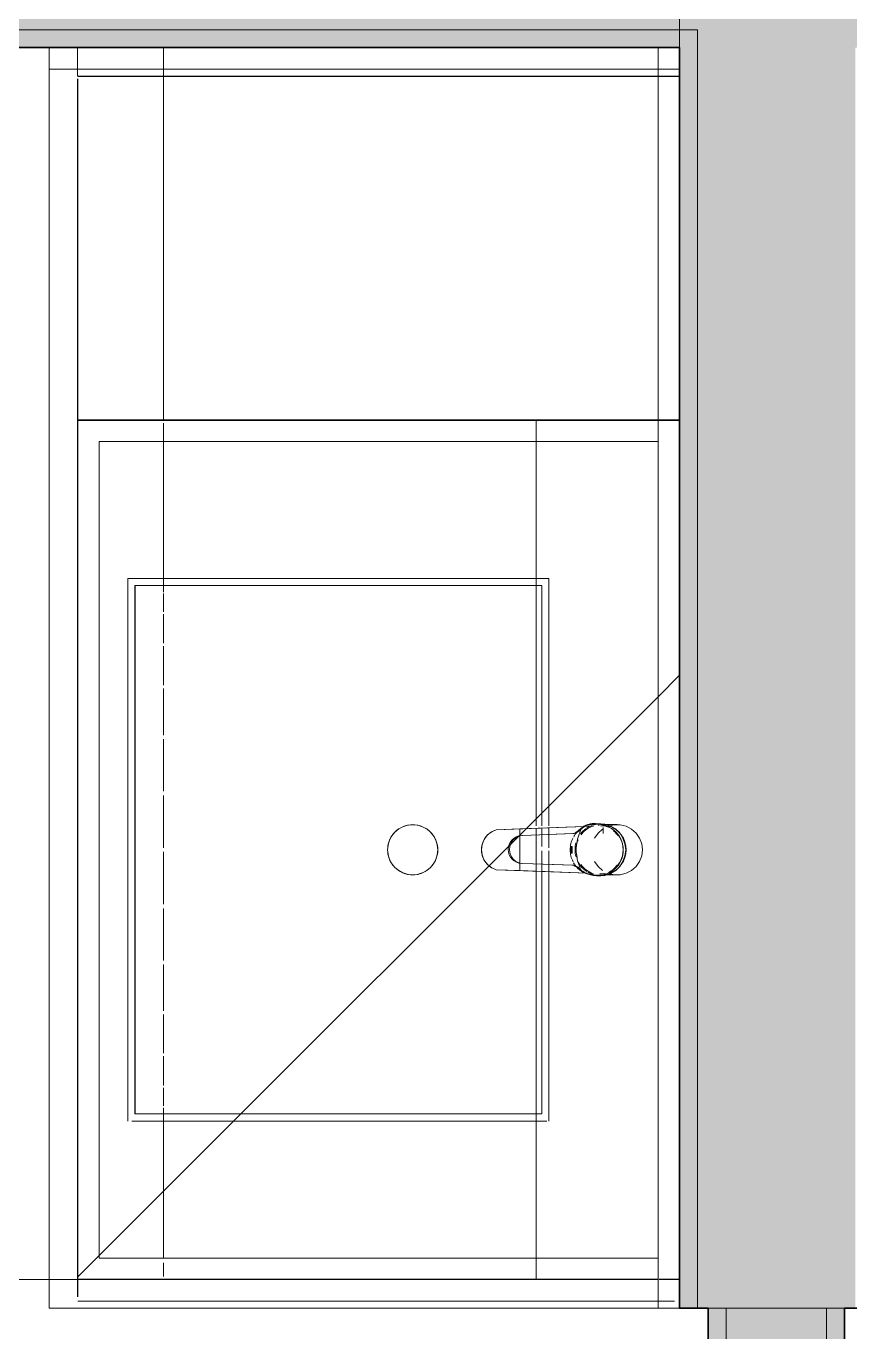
# Model space of a CAD drawing. Header units: inches. Extents: x 6 to 8416, y -388 to 6104.
# Drawn here: x 5798.37 to 5827.1, y 87.11 to 132.69 of the extents above; entities that cross this region are included whole.
import ezdxf

# ---------------------------------------------------------------- set-up
doc = ezdxf.new("R2010")
doc.units = ezdxf.units.IN
doc.header["$MEASUREMENT"] = 0
doc.linetypes.add('Hidden 1_16_', pattern=[36, 24, -12])
doc.linetypes.add('Hidden 3_16_', pattern=[13.5, 9, -4.5])
for name, color, linetype, lineweight in [('A-GENM', 13, 'Continuous', 18), ('A-ROOM', 32, 'Continuous', 13), ('A-WALL', 113, 'Continuous', 25), ('A-WALL-PATT', 111, 'Continuous', 35), ('I-WALL', 2, 'Continuous', 25), ('P-SANR-FIXT', 6, 'Continuous', 18), ('Q-CASE', 31, 'Continuous', 18)]:
    doc.layers.add(name, color=color, linetype=linetype, lineweight=lineweight)
pattern_1 = [(135, (107.673, -1693.875), (-16.97056, -16.97056), [])]

# ---------------------------------------------------------------- blocks, each defined once
blk = doc.blocks.new('GM BA Vanity-Single - Single Door _ Drawer-Lav Cab _ Apron-ICC ADA-AM - 12_ Drawer_30_ Lav Cab - Forward-V1137-LEVEL 3 - PLAN Copy 1 Copy 1')
at = {"layer": 'A-GENM'}
for p, q in [((0.75, 0), (0, 0)), ((0, 0), (0, -22)), ((0, -0.75), (0, 0)), ((0, 0), (0.75, 0)), ((44, 0), (0, 0)), ((0, 0), (0, -0.75)), ((0, -0.75), (0, 0)), ((0, 0), (0.75, 0)), ((0.75, 0), (0, 0)), ((0, 0), (0, -0.75)), ((0, 0), (0.75, 0)), ((0, -0.75), (0, 0)), ((0.75, -22), (0.75, 0)), ((0.75, 0), (0.75, -0.75)), ((0.75, 0), (44, 0)), ((44, 0), (0.75, 0)), ((0.75, 0), (44, 0)), ((44, -0.75), (44, 0)), ((44, 0), (44, -0.75)), ((44, -0.75), (44, 0)), ((44, 0), (44, -0.75)), ((0, -22), (0, -0.75)), ((0, -0.75), (44, -0.75)), ((0.75, -0.75), (0, -0.75)), ((0, -0.75), (0, -22)), ((0, -22), (0, -0.75)), ((0.75, -0.75), (0.75, -22)), ((44, -0.75), (0.75, -0.75)), ((44, -22), (44, -0.75)), ((44, -0.75), (44, -22)), ((18.781, -4.813), (27.164, -4.813)), ((18.781, -19), (18.781, -4.813)), ((27.164, -4.813), (18.781, -4.813)), ((18.781, -4.813), (18.781, -19)), ((27.246, -4.813), (27.475, -4.813)), ((27.475, -4.813), (27.246, -4.813)), ((27.475, -4.813), (27.886, -4.813)), ((27.886, -4.813), (27.475, -4.813)), ((28.031, -4.813), (28.499, -4.813)), ((28.499, -4.813), (28.031, -4.813)), ((28.499, -4.813), (28.754, -4.813)), ((28.754, -4.813), (28.499, -4.813)), ((28.754, -4.813), (37.219, -4.813)), ((37.219, -4.813), (28.754, -4.813)), ((37.219, -4.813), (37.219, -19)), ((37.219, -19), (37.219, -4.813)), ((37.219, -19), (18.781, -19)), ((18.781, -19), (37.219, -19)), ((0, -22), (0.75, -22)), ((0.75, -22), (0, -22)), ((0, -22), (0.75, -22)), ((0.75, -22), (0, -22)), ((0.75, -22), (44, -22)), ((44, -22), (0.75, -22))]:
    blk.add_line(p, q, dxfattribs=at)
blk = doc.blocks.new('CW BA Var LW - Double Doors _ Apron - AM - W x H x 21_ D - 5 1_2_ Apron-V1163-LEVEL 3 - PLAN Copy 1 Copy 1')
at = {"layer": 'Q-CASE', "lineweight": 9}
h = blk.add_hatch(dxfattribs=at)
h.set_pattern_fill('FP_78', color=256, style=0, pattern_type=2)
h.set_pattern_definition(pattern_1)
h.paths.add_polyline_path([(18.738, -0.191), (18.738, 0), (-11.262, 0), (-11.262, -21), (18.738, -21), (18.738, -0.71)])
h.paths.add_polyline_path([(17.988, -1.242), (17.988, -20.25), (-10.512, -20.25), (-10.512, -0.75), (17.988, -0.75)])
h = blk.add_hatch(dxfattribs=at)
h.set_pattern_fill('FP_78', color=256, style=0, pattern_type=2)
h.set_pattern_definition(pattern_1)
h.paths.add_polyline_path([(17.988, -0.75), (-10.512, -0.75), (-10.512, -20.25), (17.988, -20.25), (17.988, -1.242)])
for p, q in [((-11.262, 0), (-11.262, -0.75)), ((-11.262, -0.75), (-11.262, 0)), ((-11.262, 0), (18.738, 0)), ((18.738, 0), (-11.262, 0)), ((18.738, 0), (18.738, -0.71)), ((18.738, -0.71), (18.738, 0)), ((-11.262, 0), (-11.262, -0.75)), ((-11.262, -0.75), (-11.262, 0)), ((-11.262, 0), (18.738, 0)), ((18.738, 0), (-11.262, 0)), ((18.738, 0), (18.738, -0.71)), ((18.738, -0.71), (18.738, 0)), ((-11.262, -0.75), (-11.262, -21)), ((-11.262, -21), (-11.262, -0.75)), ((-11.262, -0.75), (-11.262, -18)), ((-11.262, -18), (-11.262, -0.75)), ((-10.512, -0.75), (17.988, -0.75)), ((-10.512, -20.25), (-10.512, -0.75)), ((17.988, -0.75), (-10.512, -0.75)), ((-10.512, -0.75), (-10.512, -20.25)), ((17.988, -0.75), (17.988, -20.25)), ((17.988, -20.25), (17.988, -0.75)), ((18.738, -0.75), (18.738, -21)), ((18.738, -21), (18.738, -0.75)), ((18.738, -0.75), (18.738, -18)), ((18.738, -18), (18.738, -0.75)), ((-5.709, -18), (-11.151, -18)), ((-5.709, -18), (-11.151, -18)), ((-5.481, -18), (-5.709, -18)), ((-5.481, -18), (-5.709, -18)), ((-5.25, -18), (-5.465, -18)), ((-5.25, -18), (-5.465, -18)), ((-4.568, -18), (-5.202, -18)), ((-4.568, -18), (-5.202, -18)), ((-3.47, -18), (-4.491, -18)), ((-3.47, -18), (-4.491, -18)), ((-2.01, -18), (-3.367, -18)), ((-2.01, -18), (-3.367, -18)), ((-0.262, -18), (-1.887, -18)), ((-0.262, -18), (-1.887, -18)), ((1.686, -18), (-0.125, -18)), ((1.686, -18), (-0.125, -18)), ((3.664, -18), (1.838, -18)), ((3.664, -18), (1.838, -18)), ((5.638, -18), (3.811, -18)), ((5.638, -18), (3.811, -18)), ((7.6, -18), (5.789, -18)), ((7.6, -18), (5.789, -18)), ((9.362, -18), (7.738, -18)), ((9.362, -18), (7.738, -18)), ((10.842, -18), (9.486, -18)), ((10.842, -18), (9.486, -18)), ((11.966, -18), (10.945, -18)), ((11.966, -18), (10.945, -18)), ((12.677, -18), (12.044, -18)), ((12.677, -18), (12.044, -18)), ((12.94, -18), (12.743, -18)), ((12.94, -18), (12.743, -18)), ((13.185, -18), (12.956, -18)), ((13.185, -18), (12.956, -18)), ((17.988, -18), (13.185, -18)), ((17.988, -18), (13.185, -18)), ((18.627, -18), (18.16, -18)), ((18.627, -18), (18.16, -18)), ((17.988, -20.25), (-10.512, -20.25)), ((-10.512, -20.25), (17.988, -20.25)), ((18.738, -21), (-11.262, -21)), ((18.738, -21), (-11.262, -21)), ((-11.262, -21), (18.738, -21))]:
    blk.add_line(p, q, dxfattribs=at)
at = {"layer": 'Q-CASE', "linetype": 'Hidden 3_16_', "lineweight": 9}
for p, q in [((-11.262, 0), (-11.262, -0.75)), ((-11.262, -0.75), (-11.262, 0)), ((-11.262, 0), (18.738, 0)), ((18.738, 0), (-11.262, 0)), ((18.738, 0), (18.738, -0.71)), ((18.738, -0.71), (18.738, 0)), ((-11.262, -0.75), (-11.262, -18)), ((-11.262, -21), (-11.262, -0.75)), ((-10.512, -0.75), (17.988, -0.75)), ((-10.512, -20.25), (-10.512, -0.75)), ((17.988, -0.75), (-10.512, -0.75)), ((-10.512, -0.75), (-10.512, -20.25)), ((17.988, -0.75), (17.988, -20.25)), ((17.988, -20.25), (17.988, -0.75)), ((18.738, -0.75), (18.738, -21)), ((18.738, -18), (18.738, -0.75)), ((-11.262, -18), (-11.262, -21)), ((-5.709, -18), (-11.151, -18)), ((-5.709, -18), (-11.151, -18)), ((-5.481, -18), (-5.709, -18)), ((-5.481, -18), (-5.709, -18)), ((-5.25, -18), (-5.465, -18)), ((-5.25, -18), (-5.465, -18)), ((-4.568, -18), (-5.202, -18)), ((-4.568, -18), (-5.202, -18)), ((-3.47, -18), (-4.491, -18)), ((-3.47, -18), (-4.491, -18)), ((-2.01, -18), (-3.367, -18)), ((-2.01, -18), (-3.367, -18)), ((-0.262, -18), (-1.887, -18)), ((-0.262, -18), (-1.887, -18)), ((1.686, -18), (-0.125, -18)), ((1.686, -18), (-0.125, -18)), ((3.664, -18), (1.838, -18)), ((3.664, -18), (1.838, -18)), ((5.638, -18), (3.811, -18)), ((5.638, -18), (3.811, -18)), ((7.6, -18), (5.789, -18)), ((7.6, -18), (5.789, -18)), ((9.362, -18), (7.738, -18)), ((9.362, -18), (7.738, -18)), ((10.842, -18), (9.486, -18)), ((10.842, -18), (9.486, -18)), ((11.966, -18), (10.945, -18)), ((11.966, -18), (10.945, -18)), ((12.677, -18), (12.044, -18)), ((12.677, -18), (12.044, -18)), ((12.94, -18), (12.743, -18)), ((12.94, -18), (12.743, -18)), ((13.185, -18), (12.956, -18)), ((13.185, -18), (12.956, -18)), ((17.988, -18), (13.185, -18)), ((17.988, -18), (13.185, -18)), ((18.627, -18), (18.16, -18)), ((18.627, -18), (18.16, -18)), ((18.738, -21), (18.738, -18)), ((17.988, -20.25), (-10.512, -20.25)), ((-10.512, -20.25), (17.988, -20.25)), ((18.738, -21), (-11.262, -21)), ((18.738, -21), (-11.262, -21))]:
    blk.add_line(p, q, dxfattribs=at)
at = {"layer": 'Q-CASE', "lineweight": 25}
for p, q in [((-11.262, -0.75), (-11.262, 0)), ((-11.262, 0), (18.738, 0)), ((18.738, 0), (18.738, -0.71)), ((-11.262, -21), (-11.262, -0.75)), ((18.738, -0.75), (18.738, -21)), ((18.738, -21), (-11.262, -21))]:
    blk.add_line(p, q, dxfattribs=at)
blk = doc.blocks.new('CW Var Filler - Toe Kick - AM - W x H x 21_ D-V1130-LEVEL 3 - PLAN Copy 1 Copy 1')
at = {"layer": 'Q-CASE', "lineweight": 9}
for p, q in [((18.488, -18.004), (19.238, -18.004)), ((19.238, -18.004), (19.488, -18.004)), ((18.488, -21.004), (19.238, -21.004)), ((18.488, -21.004), (19.238, -21.004)), ((19.238, -21.004), (19.488, -21.004)), ((19.238, -21.004), (19.488, -21.004))]:
    blk.add_line(p, q, dxfattribs=at)
blk = doc.blocks.new('CW BA Var LW - Single Door _ Drawer - AM - W x H x 21_ D - 5 1_2_ Top Drawer-V777-LEVEL 3 - PLAN Copy 1 Copy 1')
at = {"layer": 'Q-CASE', "lineweight": 9}
for p, q in [((6.738, 0), (6.738, -0.75)), ((6.738, -0.75), (6.738, 0)), ((6.738, 0), (18.738, 0)), ((18.738, 0), (6.738, 0)), ((18.738, 0), (18.738, -0.75)), ((18.738, -0.75), (18.738, 0)), ((6.738, 0), (6.738, -0.75)), ((6.738, -0.75), (6.738, 0)), ((6.738, 0), (18.738, 0)), ((18.738, 0), (6.738, 0)), ((18.738, 0), (18.738, -0.75)), ((18.738, -0.75), (18.738, 0)), ((6.738, -0.75), (6.738, -18)), ((6.738, -18), (6.738, -0.75)), ((6.738, -0.75), (6.738, -21)), ((6.738, -21), (6.738, -0.75)), ((18.738, -0.75), (18.738, -18)), ((18.738, -18), (18.738, -0.75)), ((18.738, -0.75), (18.738, -21)), ((18.738, -21), (18.738, -0.75)), ((18.738, -18), (6.738, -18)), ((18.738, -18), (6.738, -18)), ((18.738, -21), (6.83, -21)), ((18.738, -21), (6.83, -21)), ((6.83, -21), (18.738, -21))]:
    blk.add_line(p, q, dxfattribs=at)
at = {"layer": 'Q-CASE', "lineweight": 25}
for p, q in [((6.738, -0.75), (6.738, 0)), ((6.738, 0), (18.738, 0)), ((18.738, 0), (18.738, -0.75)), ((6.738, -21), (6.738, -0.75)), ((18.738, -0.75), (18.738, -21)), ((18.738, -21), (6.83, -21))]:
    blk.add_line(p, q, dxfattribs=at)
blk = doc.blocks.new('z Nested-Lav Basin-Rectangular - Rectangular-V1131-LEVEL 3 - PLAN Copy 1 Copy 1')
at = {"layer": 'P-SANR-FIXT', "lineweight": 9}
for p, q in [((-9.469, 7.387), (-0.836, 7.387)), ((-9.231, 7.387), (-9.469, 7.387)), ((-9.469, 7.387), (-9.469, -7.301)), ((-8.531, 7.387), (-9.231, 7.387)), ((-7.403, 7.387), (-8.531, 7.387)), ((-5.904, 7.387), (-7.403, 7.387)), ((-4.108, 7.387), (-5.904, 7.387)), ((-2.107, 7.387), (-4.108, 7.387)), ((-0.841, 7.387), (-2.107, 7.387)), ((-0.537, 7.387), (-0.768, 7.387)), ((-0.764, 7.387), (-0.534, 7.387)), ((-0.073, 7.387), (-0.537, 7.387)), ((-0.534, 7.387), (-0.073, 7.387)), ((0.032, 7.387), (0.508, 7.387)), ((0.51, 7.387), (0.032, 7.387)), ((0.508, 7.387), (0.764, 7.387)), ((0.768, 7.387), (0.51, 7.387)), ((0.764, 7.387), (9.469, 7.387)), ((2.107, 7.387), (0.768, 7.387)), ((4.108, 7.387), (2.107, 7.387)), ((5.904, 7.387), (4.108, 7.387)), ((7.403, 7.387), (5.904, 7.387)), ((8.531, 7.387), (7.403, 7.387)), ((9.231, 7.387), (8.531, 7.387)), ((9.469, 7.387), (9.231, 7.387)), ((9.469, -7.162), (9.469, 7.314)), ((-9.219, -7.051), (-9.219, 7.137)), ((-9.219, 7.137), (-0.836, 7.137)), ((-9.219, 7.137), (-8.988, 7.137)), ((-8.988, 7.137), (-8.306, 7.137)), ((-8.306, 7.137), (-7.208, 7.137)), ((-7.208, 7.137), (-5.748, 7.137)), ((-5.748, 7.137), (-4, 7.137)), ((-4, 7.137), (-2.051, 7.137)), ((-2.051, 7.137), (-0.841, 7.137)), ((-0.759, 7.137), (-0.528, 7.137)), ((-0.754, 7.137), (-0.525, 7.137)), ((-0.528, 7.137), (-0.114, 7.137)), ((-0.525, 7.137), (-0.114, 7.137)), ((0.031, 7.137), (0.499, 7.137)), ((0.031, 7.137), (0.501, 7.137)), ((0.499, 7.137), (0.754, 7.137)), ((0.501, 7.137), (0.759, 7.137)), ((0.754, 7.137), (9.219, 7.137)), ((0.759, 7.137), (2.051, 7.137)), ((2.051, 7.137), (4, 7.137)), ((4, 7.137), (5.748, 7.137)), ((5.748, 7.137), (7.208, 7.137)), ((7.208, 7.137), (8.306, 7.137)), ((8.306, 7.137), (8.988, 7.137)), ((8.988, 7.137), (9.219, 7.137)), ((9.219, 7.137), (9.219, -7.051)), ((9.219, -7.051), (-9.219, -7.051)), ((-8.988, -7.051), (-9.219, -7.051)), ((-8.306, -7.051), (-8.988, -7.051)), ((-7.208, -7.051), (-8.306, -7.051)), ((-5.748, -7.051), (-7.208, -7.051)), ((-4, -7.051), (-5.748, -7.051)), ((-2.051, -7.051), (-4, -7.051)), ((0, -7.051), (-2.051, -7.051)), ((2.051, -7.051), (0, -7.051)), ((4, -7.051), (2.051, -7.051)), ((5.748, -7.051), (4, -7.051)), ((7.208, -7.051), (5.748, -7.051)), ((8.306, -7.051), (7.208, -7.051)), ((8.988, -7.051), (8.306, -7.051)), ((9.219, -7.051), (8.988, -7.051)), ((-9.469, -7.301), (-9.231, -7.301)), ((9.469, -7.301), (-9.469, -7.301)), ((-9.231, -7.301), (-8.531, -7.301)), ((-8.531, -7.301), (-7.403, -7.301)), ((-7.403, -7.301), (-5.904, -7.301)), ((-5.904, -7.301), (-4.108, -7.301)), ((-4.108, -7.301), (-2.107, -7.301)), ((-2.107, -7.301), (0, -7.301)), ((0, -7.301), (2.107, -7.301)), ((2.107, -7.301), (4.108, -7.301)), ((4.108, -7.301), (5.904, -7.301)), ((5.904, -7.301), (7.403, -7.301)), ((7.403, -7.301), (8.531, -7.301)), ((8.531, -7.301), (9.231, -7.301)), ((9.231, -7.301), (9.469, -7.301))]:
    blk.add_line(p, q, dxfattribs=at)
at = {"layer": 'P-SANR-FIXT'}
blk.add_circle((0, 2.637), 0.875, dxfattribs=at)
at = {"layer": 'P-SANR-FIXT', "lineweight": 9}
for points in [[(-0.875, 2.637), (-0.875, 2.738), (-0.839, 2.942), (-0.684, 3.211), (-0.447, 3.41), (-0.155, 3.516), (0.155, 3.516), (0.447, 3.41), (0.684, 3.21), (0.839, 2.942), (0.875, 2.738), (0.875, 2.637)], [(-0.67, 3.199), (-0.736, 3.121), (-0.787, 3.032), (-0.822, 2.936)], [(-0.438, 3.394), (-0.526, 3.343), (-0.605, 3.277), (-0.67, 3.199)], [(-0.152, 3.498), (-0.252, 3.481), (-0.349, 3.445), (-0.438, 3.394)], [(0.152, 3.498), (0.052, 3.516), (-0.052, 3.516), (-0.152, 3.498)], [(0.438, 3.394), (0.349, 3.445), (0.252, 3.481), (0.152, 3.498)], [(0.67, 3.199), (0.605, 3.277), (0.526, 3.343), (0.438, 3.394)], [(0.822, 2.936), (0.787, 3.031), (0.736, 3.121), (0.67, 3.199)], [(-0.822, 2.936), (-0.857, 2.84), (-0.875, 2.738), (-0.875, 2.637)], [(0.875, 2.637), (0.875, 2.738), (0.857, 2.84), (0.822, 2.936)], [(-0.875, 2.637), (-0.875, 2.535), (-0.857, 2.433), (-0.822, 2.337)], [(0.875, 2.637), (0.875, 2.535), (0.839, 2.331), (0.684, 2.063), (0.447, 1.863), (0.155, 1.757), (-0.155, 1.757), (-0.447, 1.863), (-0.684, 2.062), (-0.839, 2.331), (-0.875, 2.535), (-0.875, 2.637)], [(-0.822, 2.337), (-0.787, 2.242), (-0.736, 2.152), (-0.67, 2.074)], [(0.67, 2.074), (0.736, 2.152), (0.787, 2.242), (0.822, 2.337)], [(0.822, 2.337), (0.857, 2.433), (0.875, 2.535), (0.875, 2.637)], [(-0.67, 2.074), (-0.605, 1.996), (-0.526, 1.93), (-0.438, 1.879)], [(-0.438, 1.879), (-0.349, 1.828), (-0.252, 1.793), (-0.152, 1.775)], [(0.152, 1.775), (0.252, 1.793), (0.349, 1.828), (0.438, 1.879)], [(0.438, 1.879), (0.526, 1.93), (0.605, 1.996), (0.67, 2.074)], [(-0.152, 1.775), (-0.052, 1.757), (0.052, 1.757), (0.152, 1.775)]]:
    blk.add_open_spline(points, degree=3, dxfattribs=at)
blk = doc.blocks.new('z Nested-Faucet-BA-Sngl Handle - Faucet-V1159-LEVEL 3 - PLAN Copy 1 Copy 1')
at = {"layer": 'P-SANR-FIXT'}
for p, q in [((-0.836, 1.389), (-0.892, 1.197)), ((-0.878, 1.628), (-0.878, 1.072)), ((-0.841, 1.372), (-0.821, 1.314)), ((-0.834, 1.393), (-0.836, 1.389)), ((-0.73, 1.571), (-0.834, 1.393)), ((-0.586, 1.721), (-0.73, 1.571)), ((0.878, 1.072), (0.878, 1.628)), ((-0.892, 1.197), (-0.904, 1.059)), ((-0.904, 1.059), (-0.904, 0.911)), ((-0.904, 1.059), (-0.901, 0.993)), ((-0.901, 0.993), (-0.836, 0.993)), ((-0.837, 1.3), (-0.837, 1.146)), ((-0.836, 1.3), (-0.837, 1.3)), ((-0.837, 1.146), (-0.837, 1.058)), ((-0.837, 1.146), (-0.836, 1.146)), ((-0.837, 1.058), (-0.836, 1.058)), ((-0.836, 1.058), (-0.837, 1.058)), ((-0.836, 1.058), (-0.829, 1.058)), ((-0.829, 1.058), (-0.836, 1.058)), ((-0.772, 1.146), (-0.57, 1.146)), ((0.408, 0.845), (0.582, 0.966)), ((0.582, 0.966), (0.723, 1.126)), ((0.828, 1.029), (0.835, 1.214)), ((0.836, 1.232), (0.832, 1.146)), ((0.836, 1.232), (0.85, 1.232)), ((0.85, 1.232), (0.836, 1.232)), ((0.85, 1.3), (0.85, 1.232)), ((0.85, 1.232), (0.85, 1.3)), ((0.89, 0.926), (0.89, 0.966)), ((0.904, 1.059), (0.892, 1.197)), ((0.901, 0.993), (0.904, 1.059)), ((0.904, 0.911), (0.904, 1.059)), ((-0.913, 0.847), (-0.913, 0.806)), ((-0.82, 0.808), (-0.697, -2.584)), ((-0.727, -1.767), (-0.82, 0.808)), ((0.697, -2.591), (0.812, 0.587)), ((0.812, 0.587), (0.727, -1.767)), ((-0.567, 0.126), (-0.5, -1.664)), ((-0.567, 0.085), (-0.567, 0.126)), ((-0.502, -1.664), (-0.567, 0.085)), ((-0.118, 0.06), (-0.118, 0.019)), ((-0.118, 0.019), (0.118, 0.019)), ((-0.118, 0.019), (0.118, 0.019)), ((0.118, 0.019), (0.118, 0.06)), ((0.476, -1.663), (0.538, 0.119)), ((0.538, 0.078), (0.477, -1.663)), ((0.538, 0.078), (0.538, 0.119)), ((0.608, 0.226), (0.608, 0.267)), ((-0.697, -2.584), (-0.727, -1.767)), ((-0.727, -1.767), (0.727, -1.767)), ((0.727, -1.767), (0.697, -2.591))]:
    blk.add_line(p, q, dxfattribs=at)
at = {"layer": 'P-SANR-FIXT', "flags": 128}
for points in [[(0, 2.513), (-0.21, 2.488), (-0.408, 2.412), (-0.582, 2.291), (-0.723, 2.131), (-0.821, 1.942), (-0.872, 1.735), (-0.872, 1.522), (-0.841, 1.372)], [(0.83, 1.338), (0.872, 1.522), (0.872, 1.735), (0.821, 1.942), (0.723, 2.131), (0.582, 2.291), (0.408, 2.412), (0.21, 2.488), (0, 2.513)], [(-0.74, 0.375), (-0.843, 0.574), (-0.897, 0.793), (-0.898, 1.019), (-0.846, 1.238), (-0.745, 1.438), (-0.601, 1.607), (-0.421, 1.736), (-0.217, 1.816), (0, 1.844)], [(0, 1.929), (-0.211, 1.905), (-0.41, 1.834), (-0.586, 1.721)], [(0.892, 1.197), (0.834, 1.393), (0.73, 1.571), (0.586, 1.721), (0.41, 1.834), (0.211, 1.905), (0, 1.929)], [(0, 1.844), (0.217, 1.816), (0.421, 1.736), (0.601, 1.607), (0.745, 1.438), (0.846, 1.238), (0.898, 1.019), (0.897, 0.793), (0.843, 0.574), (0.74, 0.375)], [(-0.723, 1.126), (-0.582, 0.966), (-0.408, 0.845)], [(0, 0.193), (-0.375, 0.243), (-0.74, 0.375)], [(0.74, 0.375), (0.38, 0.244), (0, 0.193)], [(-0.697, -2.584), (-0.622, -2.753), (-0.506, -2.898), (-0.358, -3.009), (-0.187, -3.079), (-0.003, -3.103), (0.181, -3.081), (0.353, -3.013), (0.503, -2.903), (0.62, -2.76), (0.697, -2.591)], [(-0.53, -2.874), (-0.63, -2.738), (-0.697, -2.584)], [(0.697, -2.591), (0.628, -2.745), (0.527, -2.879)], [(0.527, -2.879), (0.397, -2.987), (0.246, -3.061), (0.081, -3.099), (-0.087, -3.098), (-0.251, -3.059), (-0.401, -2.982), (-0.53, -2.874)]]:
    blk.add_lwpolyline(points, dxfattribs=at)
at = {"layer": 'P-SANR-FIXT'}
for centre, major_axis, ratio, start_param, end_param in [((0, 1.072), (0.878, 0), 0.992546, 1.570796, 2.827433), ((0, 1.072), (-0.878, 0), 0.992546, 4.712389, 5.969026), ((0.006, 0.973), (0.888, 0), 0.981627, 0.933909, 2.665692), ((0, 1.072), (0.878, 0), 0.992546, 0.314159, 1.570796), ((0, 1.072), (0.878, 0), 0.992546, 0.314159, 1.570796), ((0.254, 0.847), (1.168, 0), 0.981627, 2.665692, 3.178986), ((0.006, 0.932), (0.888, 0), 0.981627, 2.170897, 2.418294), ((0.011, 0.98), (0.879, 0), 0.981627, 0.042013, 0.933909), ((0.011, 0.939), (0.879, 0), 0.981627, 0.710935, 0.933909), ((0.011, 0.939), (0.879, 0), 0.981627, 0.487961, 0.710935), ((0.254, 0.806), (1.168, 0), 0.981627, 2.964137, 3.178986), ((0, 1.061), (0.904, 0), 0.992546, 3.217646, 3.715894), ((0.254, 0.806), (1.168, 0), 0.981627, 2.665692, 2.922339), ((0, 1.072), (0.878, 0), 0.992546, 2.827433, 2.829308), ((-0.314, 0.966), (1.204, 0), 0.981627, 5.996826, 6.325199), ((0, 1.072), (0.878, 0), 0.992546, 6.230844, 6.449596), ((-0.314, 0.926), (-1.204, 0), 0.981627, 3.01942, 3.141593), ((-0.314, 0.926), (1.204, 0), 0.981627, 0, 0.042013), ((-0.322, 0.826), (0.591, 0), 0.981627, 3.178986, 3.714688), ((-0.322, 0.785), (0.591, 0), 0.981627, 3.178986, 3.714688), ((0, 1.072), (0.878, 0), 0.992546, 3.453877, 3.455752), ((0.566, 1.388), (1.648, 0), 0.981627, 3.714688, 3.860385), ((0.566, 1.348), (1.648, 0), 0.981627, 3.714688, 3.787537), ((0, 1.072), (0.878, 0), 0.992546, 3.551058, 4.075712), ((0, 1.072), (0.878, 0), 0.992546, 3.551058, 4.075712), ((0, 1.061), (0.904, 0), 0.992546, 3.750335, 4.060308), ((0, 1.061), (0.904, 0), 0.992546, 5.210637, 5.708884), ((0, 1.072), (0.878, 0), 0.992546, 5.340708, 5.969026), ((0, 1.072), (0.878, 0), 0.992546, 5.340708, 5.969026), ((0.057, 0.859), (0.817, 0), 0.981627, 5.452534, 5.996826), ((0.057, 0.818), (0.817, 0), 0.981627, 5.452534, 5.996826), ((0, 1.061), (0.904, 0), 0.992546, 5.760739, 5.987105), ((-0.314, 0.926), (1.204, 0), 0.981627, 5.996826, 6.161012), ((0.566, 1.348), (1.648, 0), 0.981627, 3.787537, 3.860385), ((0, 0.89), (0.904, 0), 0.992546, 3.752746, 4.180072), ((-1.05, 0), (0.5, 0), 0.981627, 0.402972, 0.718792), ((-1.05, -0.04), (0.5, 0), 0.981627, 0.258592, 0.718792), ((-1.05, 0), (0.5, 0), 0.981627, 0.258592, 0.402972), ((0, 0.89), (0.904, 0), 0.992546, 4.232568, 4.712389), ((0, 1.072), (0.878, 0), 0.992546, 4.304525, 4.702797), ((0, 1.072), (0.878, 0), 0.992546, 4.304525, 4.702797), ((0, 1.061), (0.904, 0), 0.992546, 4.44211, 4.712389), ((0, 1.061), (-0.904, 0), 0.992546, 1.570796, 1.844377), ((0, 0.89), (0.904, 0), 0.992546, 4.712389, 5.19221), ((0, 1.072), (0.878, 0), 0.992546, 4.721981, 5.021918), ((0, 1.072), (0.878, 0), 0.992546, 4.721981, 5.021918), ((0, 0.89), (0.904, 0), 0.992546, 5.234976, 5.672032), ((1.193, -0.131), (0.689, 0), 0.981627, 2.584339, 2.826182), ((1.193, -0.091), (0.689, 0), 0.981627, 2.708663, 2.826182), ((1.193, -0.091), (0.689, 0), 0.981627, 2.584339, 2.708663), ((-0.012, -1.647), (0.488, 0), 0.981627, 3.17816, 6.248991), ((-0.012, -1.687), (0.488, 0), 0.981627, 3.17816, 6.248991)]:
    blk.add_ellipse(centre, major_axis=major_axis, ratio=ratio, start_param=start_param, end_param=end_param, dxfattribs=at)
for points, knots in [([(0, 0.067), (-0.018, 0.067), (-0.044, 0.067), (-0.074, 0.067), (-0.096, 0.066), (-0.114, 0.064), (-0.118, 0.062), (-0.118, 0.06)], [0, 0, 0, 0, 0.285714, 0.428571, 0.571429, 0.785714, 1, 1, 1, 1]), ([(-0.118, 0.06), (-0.118, 0.058), (-0.11, 0.053), (-0.079, 0.044), (-0.04, 0.039), (-0.014, 0.038), (0, 0.038)], [0, 0, 0, 0, 0.285714, 0.571429, 0.785714, 1, 1, 1, 1]), ([(0.118, 0.06), (0.118, 0.062), (0.112, 0.065), (0.093, 0.066), (0.071, 0.067), (0.04, 0.067), (0.013, 0.067), (0, 0.067)], [0, 0, 0, 0, 0.285714, 0.428571, 0.571429, 0.785714, 1, 1, 1, 1]), ([(0, 0.038), (0.018, 0.038), (0.044, 0.039), (0.075, 0.044), (0.096, 0.049), (0.114, 0.055), (0.118, 0.058), (0.118, 0.06)], [0, 0, 0, 0, 0.285714, 0.428571, 0.571429, 0.785714, 1, 1, 1, 1])]:
    blk.add_open_spline(points, degree=3, knots=knots, dxfattribs=at)
blk = doc.blocks.new('CW Var Filler - AM - W x H x 21_ D-7234812-LEVEL 3 - PLAN Copy 1 Copy 1')
at = {"layer": 'Q-CASE', "lineweight": 9}
for p, q in [((18.613, 0), (18.613, -0.71)), ((18.613, -0.71), (18.613, 0)), ((18.613, 0), (19.363, 0)), ((19.363, 0), (18.613, 0)), ((19.363, -0.177), (19.363, -0.75)), ((19.363, -0.177), (19.363, -0.75)), ((18.613, -0.75), (18.613, -18)), ((18.613, -21), (18.613, -0.75)), ((19.363, -0.75), (19.363, -21)), ((19.363, -0.75), (19.363, -21)), ((18.613, -18), (18.613, -21)), ((19.218, -21), (18.613, -21)), ((19.218, -21), (18.613, -21)), ((18.613, -21.004), (19.22, -21.004)), ((18.613, -21.004), (19.22, -21.004))]:
    blk.add_line(p, q, dxfattribs=at)
blk = doc.blocks.new('z Nested-Clearance-Plumbing-AM - Clearance-V1133-LEVEL 3 - PLAN Copy 1 Copy 1')
at = {"layer": 'A-GENM', "linetype": 'Hidden 1_16_', "lineweight": 9}
for p, q in [((-15, -48), (-15, 0)), ((-15, 0), (-0.836, 0)), ((-0.748, 0), (-0.518, 0)), ((-0.518, 0), (0.492, 0)), ((0.492, 0), (0.748, 0)), ((0.748, 0), (15, 0)), ((15, 0), (15, -48)), ((15, -48), (-15, -48))]:
    blk.add_line(p, q, dxfattribs=at)

msp = doc.modelspace()

# ---------------------------------------------------------------- hatches: boundary and pattern name
at = {"layer": 'A-WALL-PATT', "lineweight": 25, "transparency": 33554560}
h = msp.add_hatch(color=10, dxfattribs=at)
h.paths.add_polyline_path([(5926.16533733, 131.93577679), (5926.16533733, 132.56077679), (5903.54033733, 132.56077679), (5903.54033733, 131.93577679), (5904.16533733, 131.93577679)])
h.paths.add_polyline_path([(5900.04033733, 131.93577679), (5900.04033733, 132.56077679), (5891.79033733, 132.56077679), (5891.79033733, 131.93577679), (5899.41533733, 131.93577679)])
h.paths.add_polyline_path([(5855.79033733, 131.93577679), (5855.79033733, 132.56077679), (5827.29033733, 132.56077679), (5827.29033733, 131.93577679), (5827.91533733, 131.93577679)])
h.paths.add_polyline_path([(5821.16533733, 131.93577679), (5821.79033733, 131.93577679), (5821.79033733, 132.56077679), (5794.16533733, 132.56077679), (5794.16533733, 131.93577679)])
h.paths.add_polyline_path([(5758.16533733, 131.93577679), (5758.16533733, 132.56077679), (5751.04033733, 132.56077679), (5751.04033733, 131.93577679), (5751.66533733, 131.93577679)])
h.paths.add_polyline_path([(5747.54033733, 131.93577679), (5747.54033733, 132.56077679), (5722.29033733, 132.56077679), (5722.29033733, 131.93577679), (5746.91533733, 131.93577679)])
for points in [[(5821.79033733, 87.93577679), (5821.79033733, 131.93577679), (5821.16533733, 131.93577679), (5821.16533733, 87.93577679)], [(5826.29033733, -23.18922321), (5826.91533733, -23.18922321), (5826.91533733, 87.93577679), (5826.29033733, 87.93577679), (5826.29033733, 16.20356081)]]:
    msp.add_hatch(color=10, dxfattribs=at).paths.add_polyline_path(points)
at = {"layer": 'A-WALL-PATT', "transparency": 33554560}
msp.add_hatch(color=10, dxfattribs=at).paths.add_polyline_path([(5822.16533733, -23.18922321), (5822.79033733, -23.18922321), (5822.79033733, 87.93577679), (5822.16533733, 87.93577679), (5822.16533733, 16.20356081)])
at = {"layer": 'I-WALL', "transparency": 33554560}
h = msp.add_hatch(color=10, dxfattribs=at)
h.paths.add_polyline_path([(5926.16533733, 132.56077679), (5926.16533733, 136.06077679), (5891.79033733, 136.06077679), (5891.79033733, 132.56077679), (5903.54033733, 132.56077679)])
h.paths.add_polyline_path([(5855.79033733, 132.56077679), (5855.79033733, 136.06077679), (5794.16533733, 136.06077679), (5794.16533733, 132.56077679), (5827.29033733, 132.56077679)])
h.paths.add_polyline_path([(5758.16533733, 132.56077679), (5758.16533733, 136.06077679), (5718.79033733, 136.06077679), (5718.79033733, 132.56077679), (5751.04033733, 132.56077679)])
for points in [[(5822.79033733, 87.93577679), (5827.29033733, 87.93577679), (5827.29033733, 132.56077679), (5821.79033733, 132.56077679), (5821.79033733, 87.93577679), (5822.16533733, 87.93577679)], [(5822.79033733, -23.18922321), (5826.29033733, -23.18922321), (5826.29033733, 87.93577679), (5822.79033733, 87.93577679), (5822.79033733, 16.20356081)]]:
    msp.add_hatch(color=10, dxfattribs=at).paths.add_polyline_path(points)

# ---------------------------------------------------------------- linework, layer by layer
at = {"layer": 'A-ROOM', "lineweight": 9, "flags": 128}
msp.add_lwpolyline([(5821.16533733, 134.31077679), (5827.91533733, 134.31077679), (5827.91533733, 87.93577679), (5821.16533733, 87.93577679)], close=True, dxfattribs=at)
at = {"layer": 'A-WALL', "lineweight": 9}
for p, q in [((5821.79033733, 132.56077679), (5794.16533733, 132.56077679)), ((5821.79033733, 87.93577679), (5821.79033733, 132.56077679)), ((5822.79033733, 87.93577679), (5822.16533733, 87.93577679)), ((5822.79033733, 87.93577679), (5822.79033733, -23.18922321)), ((5826.91533733, 87.93577679), (5826.29033733, 87.93577679)), ((5826.29033733, 87.93577679), (5826.29033733, -23.18922321))]:
    msp.add_line(p, q, dxfattribs=at)
at = {"layer": 'I-WALL', "lineweight": 35}
for p, q in [((5794.16533733, 131.93577679), (5821.16533733, 131.93577679)), ((5821.16533733, 131.93577679), (5821.16533733, 87.93577679)), ((5821.16533733, 87.93577679), (5822.16533733, 87.93577679)), ((5822.16533733, 87.93577679), (5822.16533733, -23.18922321)), ((5826.91533733, -23.18922321), (5826.91533733, 87.93577679)), ((5826.91533733, 87.93577679), (5827.91533733, 87.93577679))]:
    msp.add_line(p, q, dxfattribs=at)

# ---------------------------------------------------------------- block references
at = {"layer": 'A-GENM', "rotation": 269.9999999999984}
msp.add_blockref('GM BA Vanity-Single - Single Door _ Drawer-Lav Cab _ Apron-ICC ADA-AM - 12_ Drawer_30_ Lav Cab - Forward-V1137-LEVEL 3 - PLAN Copy 1 Copy 1', (5821.16533733, 131.93577679), dxfattribs=at)
at = {"layer": 'A-GENM', "linetype": 'Hidden 1_16_', "lineweight": 9, "rotation": 269.9999999999983}
msp.add_blockref('z Nested-Clearance-Plumbing-AM - Clearance-V1133-LEVEL 3 - PLAN Copy 1 Copy 1', (5816.16533733, 103.93577679), dxfattribs=at)
at = {"layer": 'P-SANR-FIXT', "rotation": 269.9999999999983}
for name, p in [('z Nested-Lav Basin-Rectangular - Rectangular-V1131-LEVEL 3 - PLAN Copy 1 Copy 1', (5809.21626445, 103.93577679)), ('z Nested-Faucet-BA-Sngl Handle - Faucet-V1159-LEVEL 3 - PLAN Copy 1 Copy 1', (5817.35283733, 103.93577679))]:
    msp.add_blockref(name, p, dxfattribs=at)
at = {"layer": 'Q-CASE', "rotation": 269.9999999999984}
for name, p in [('CW Var Filler - Toe Kick - AM - W x H x 21_ D-V1130-LEVEL 3 - PLAN Copy 1 Copy 1', (5821.16533733, 150.42348171)), ('CW BA Var LW - Single Door _ Drawer - AM - W x H x 21_ D - 5 1_2_ Top Drawer-V777-LEVEL 3 - PLAN Copy 1 Copy 1', (5821.16533733, 137.67348171)), ('CW BA Var LW - Double Doors _ Apron - AM - W x H x 21_ D - 5 1_2_ Apron-V1163-LEVEL 3 - PLAN Copy 1 Copy 1', (5821.16533733, 107.67348171)), ('CW Var Filler - AM - W x H x 21_ D-7234812-LEVEL 3 - PLAN Copy 1 Copy 1', (5821.16533733, 107.54848171))]:
    msp.add_blockref(name, p, dxfattribs=at)

doc.saveas('drawing.dxf')
